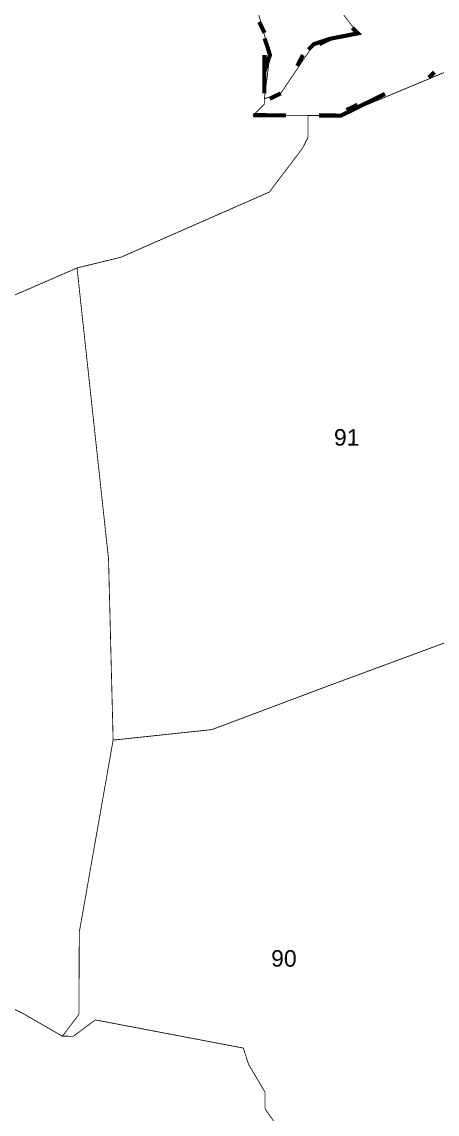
# Model space of a CAD drawing. Header units: metres. Extents: x 318080 to 326887, y 1838772 to 1852662.
# Drawn here: x 322430 to 322735, y 1846187 to 1846990 of the extents above; entities that cross this region are included whole.
import ezdxf

# ---------------------------------------------------------------- set-up
doc = ezdxf.new("R2010")
doc.units = ezdxf.units.M
doc.header["$MEASUREMENT"] = 0
for name, color, linetype in [('SURVEY NO.', 7, 'Continuous'), ('SURVEY PLOT BOUNDARY', 35, 'Continuous'), ('VILLAGE BOUNDARY', 212, 'Continuous')]:
    doc.layers.add(name, color=color, linetype=linetype)
doc.styles.add('PDF Arial', font='arial.ttf')

# ---------------------------------------------------------------- blocks, each defined once
blk = doc.blocks.new('22')
at = {"layer": 'SURVEY PLOT BOUNDARY', "lineweight": 18, "const_width": 0.605}
for points in [[(322648.71, 1847018.11), (322676.77, 1846981.67), (322644.46, 1846973.76), (322620.09, 1846937.56), (322607.97, 1846933.59), (322612.16, 1846965.84), (322588.36, 1847050.68)], [(322770.07, 1847090.15), (322769.47, 1846965.08), (322664.38, 1846921.21), (322640.18, 1846921.33), (322603.87, 1846921.5), (322599.84, 1846921.52), (322607.95, 1846929.55), (322607.97, 1846933.59), (322620.09, 1846937.56), (322644.46, 1846973.76), (322676.77, 1846981.67), (322648.71, 1847018.11)], [(322588.36, 1847050.68), (322612.16, 1846965.84), (322607.97, 1846933.59), (322607.95, 1846929.55), (322599.84, 1846921.52), (322603.87, 1846921.5), (322640.18, 1846921.33), (322640.12, 1846909.23), (322640.1, 1846905.19), (322636.03, 1846897.14), (322611.67, 1846864.98), (322502.53, 1846817.1), (322470.22, 1846809.18), (322369.16, 1846765.29), (322264.19, 1846745.62), (322212.33, 1846866.91), (322192.49, 1846935.59), (322228.93, 1846963.65), (322253.25, 1846987.74), (322322.04, 1847031.79)], [(322751.28, 1846537.52), (322654.29, 1846501.68), (322569.43, 1846469.81), (322496.78, 1846462.09), (322493.39, 1846595.24), (322470.22, 1846809.18), (322502.53, 1846817.1), (322611.67, 1846864.98), (322636.03, 1846897.14), (322640.1, 1846905.19), (322640.12, 1846909.23), (322640.18, 1846921.33), (322664.38, 1846921.21), (322769.47, 1846965.08)], [(322369.16, 1846765.29), (322470.22, 1846809.18), (322493.39, 1846595.24), (322496.78, 1846462.09), (322471.9, 1846321), (322471.61, 1846260.49), (322459.43, 1846244.41), (322431.27, 1846260.68), (322415.18, 1846268.83)], [(322636.47, 1846150.77), (322608.43, 1846191.24), (322608.49, 1846203.35), (322596.48, 1846223.58), (322592.51, 1846235.7), (322483.69, 1846256.4), (322467.5, 1846244.37), (322459.43, 1846244.41), (322471.61, 1846260.49), (322471.9, 1846321), (322496.78, 1846462.09), (322569.43, 1846469.81), (322654.29, 1846501.68), (322751.28, 1846537.52), (322775.38, 1846517.23), (322795.14, 1846432.41), (322798.98, 1846392.05), (322786.67, 1846347.73), (322786.47, 1846307.39), (322786.4, 1846291.25), (322826.38, 1846218.44), (322822.12, 1846170.04)], [(322415.18, 1846268.83), (322431.27, 1846260.68), (322459.43, 1846244.41), (322467.5, 1846244.37), (322483.69, 1846256.4), (322592.51, 1846235.7), (322596.48, 1846223.58), (322608.49, 1846203.35), (322608.43, 1846191.24), (322636.47, 1846150.77)]]:
    blk.add_lwpolyline(points, dxfattribs=at)
at = {"layer": 'VILLAGE BOUNDARY', "lineweight": 50, "const_width": 3.03}
for points in [[(322604.21, 1846990.09), (322608.2, 1846982)], [(322640.41, 1846969.74), (322644.46, 1846973.76), (322656.59, 1846977.73), (322676.77, 1846981.67), (322672.76, 1846985.72)], [(322608.06, 1846953.76), (322612.16, 1846965.84), (322608.18, 1846977.96)], [(322656.59, 1846977.73), (322648.5, 1846973.74)], [(322608.12, 1846965.86), (322608.06, 1846953.76), (322607.99, 1846937.62)], [(322636.36, 1846965.73), (322632.29, 1846957.68)], [(322733.11, 1846953.16), (322729.06, 1846949.14)], [(322612, 1846933.57), (322620.09, 1846937.56)], [(322648.25, 1846921.29), (322664.38, 1846921.21), (322672.47, 1846925.21), (322688.64, 1846933.2), (322696.73, 1846937.19)], [(322668.43, 1846925.23), (322676.52, 1846929.22)], [(322599.84, 1846921.52), (322603.87, 1846921.5), (322624.04, 1846921.41)], [(322607.91, 1846921.48), (322603.87, 1846921.5), (322599.84, 1846921.52), (322603.87, 1846921.5)]]:
    blk.add_lwpolyline(points, dxfattribs=at)
at = {"layer": 'SURVEY NO.', "char_height": 12.102, "attachment_point": 7, "rotation": 359.72418, "style": 'PDF Arial'}
for s, insert in [('91', (322659.18, 1846678.48)), ('90', (322612.96, 1846295.43))]:
    blk.add_mtext(s, dxfattribs=dict(at, insert=insert))

msp = doc.modelspace()

# ---------------------------------------------------------------- block references
msp.add_blockref('22', (0, 0))

doc.saveas('drawing.dxf')
